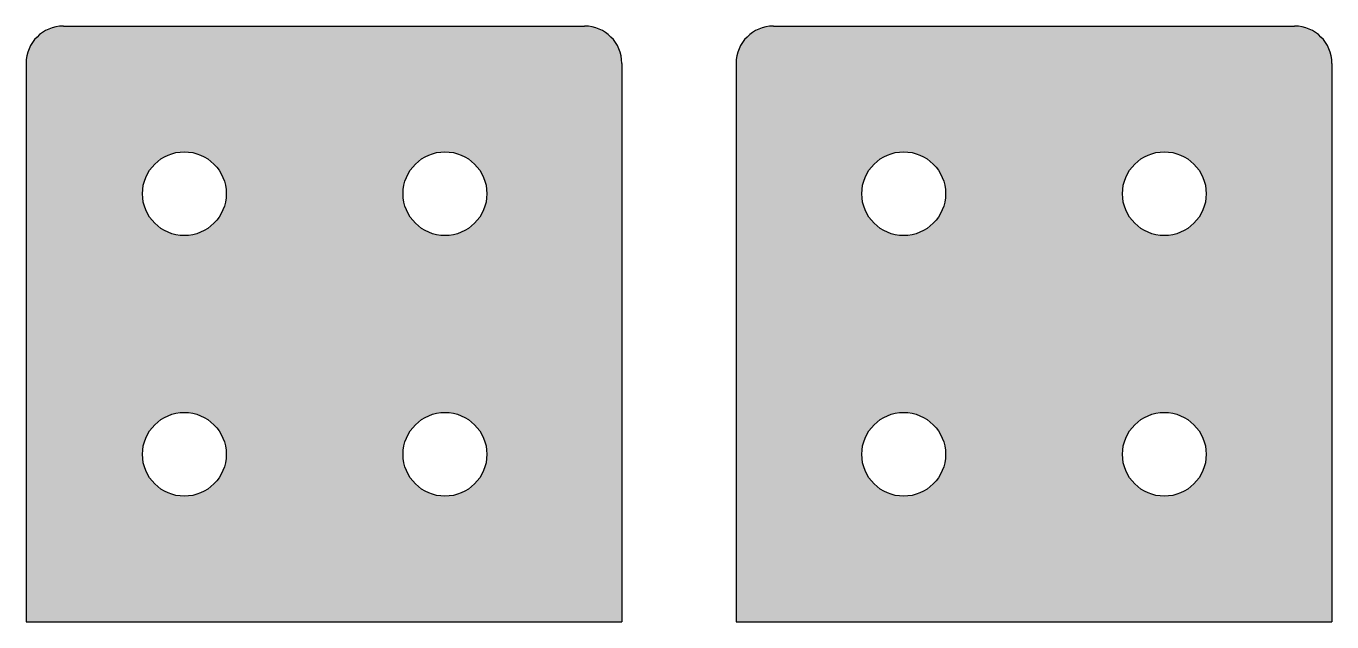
# Model space of a CAD drawing. Header units: inches. Extents: x 14.61 to 23.38, y 11.26 to 15.26.
import ezdxf

# ---------------------------------------------------------------- set-up
doc = ezdxf.new("R2010")
doc.units = ezdxf.units.IN
doc.header["$MEASUREMENT"] = 0
doc.layers.add('MATL', color=253, linetype='CONTINUOUS')

msp = doc.modelspace()

# ---------------------------------------------------------------- hatches: boundary and pattern name
at = {"layer": 'MATL'}
h = msp.add_hatch(color=253, dxfattribs=at)
h.paths.add_polyline_path([(14.6089, 11.2591), (18.6089, 11.2591), (18.6089, 15.0091, 0.414214), (18.3589, 15.2591), (14.8589, 15.2591, 0.414214), (14.6089, 15.0091)])
h.paths.add_polyline_path([(15.3902, 14.1341, -1), (15.9527, 14.1341, -1)], flags=16)
h.paths.add_polyline_path([(15.9527, 12.3841, -1), (15.3902, 12.3841, -1)], flags=16)
h.paths.add_polyline_path([(17.1402, 14.1341, -1), (17.7027, 14.1341, -1)], flags=16)
h.paths.add_polyline_path([(17.7027, 12.3841, -1), (17.1402, 12.3841, -1)], flags=16)
h = msp.add_hatch(color=253, dxfattribs=at)
h.paths.add_polyline_path([(19.3762, 11.2591), (23.3762, 11.2591), (23.3762, 15.0091, 0.414214), (23.1262, 15.2591), (19.6262, 15.2591, 0.414214), (19.3762, 15.0091)])
h.paths.add_polyline_path([(20.2199, 14.1341, -1), (20.7824, 14.1341, -1)], flags=16)
h.paths.add_polyline_path([(20.7824, 12.3841, -1), (20.2199, 12.3841, -1)], flags=16)
h.paths.add_polyline_path([(21.9699, 14.1341, -1), (22.5324, 14.1341, -1)], flags=16)
h.paths.add_polyline_path([(22.5324, 12.3841, -1), (21.9699, 12.3841, -1)], flags=16)

# ---------------------------------------------------------------- linework, layer by layer
at = {"layer": 'MATL', "color": 253}
for p, q in [((14.8589, 15.2591), (18.3589, 15.2591)), ((19.6262, 15.2591), (23.1262, 15.2591)), ((14.6089, 15.0091), (14.6089, 11.2591)), ((18.6089, 15.0091), (18.6089, 11.2591)), ((19.3762, 15.0091), (19.3762, 11.2591)), ((23.3762, 15.0091), (23.3762, 11.2591)), ((14.6089, 11.2591), (18.6089, 11.2591)), ((19.3762, 11.2591), (23.3762, 11.2591))]:
    msp.add_line(p, q, dxfattribs=at)
for centre in [(15.6714, 14.1341), (17.4214, 14.1341), (20.5012, 14.1341), (22.2512, 14.1341), (15.6714, 12.3841), (17.4214, 12.3841), (20.5012, 12.3841), (22.2512, 12.3841)]:
    msp.add_circle(centre, 0.2812, dxfattribs=at)
for centre, start, end in [((14.8589, 15.0091), 90, 180), ((18.3589, 15.0091), 0, 90), ((19.6262, 15.0091), 90, 180), ((23.1262, 15.0091), 0, 90)]:
    msp.add_arc(centre, 0.25, start, end, dxfattribs=at)

doc.saveas('drawing.dxf')
